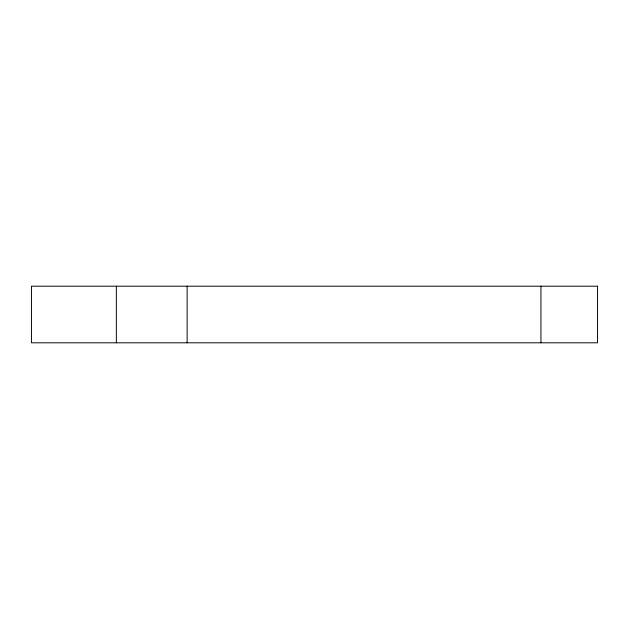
<?xml version="1.0" encoding="UTF-8"?>
<svg xmlns="http://www.w3.org/2000/svg" width="629" height="629" viewBox="0 0 629 629"><rect width="100%" height="100%" fill="white"/><g stroke="black" fill="none" stroke-linecap="round" stroke-linejoin="round"><path stroke-width="0.94" d="M540.94 286.195L540.94 342.805M187.127 286.195L187.127 342.805M116.365 286.195L116.365 342.805M597.55 286.195L31.45 286.195L31.45 342.805L597.55 342.805L597.55 286.195"/></g></svg>
